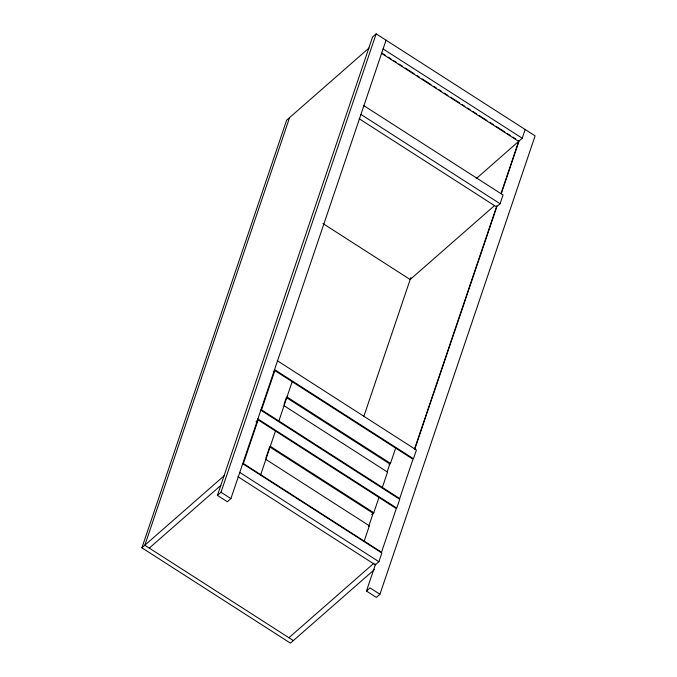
<?xml version="1.0" encoding="UTF-8"?>
<svg xmlns="http://www.w3.org/2000/svg" width="677" height="677" viewBox="0 0 677 677"><rect width="100%" height="100%" fill="white"/><g stroke="black" fill="none" stroke-linecap="round" stroke-linejoin="round"><path stroke-width="1.02" d="M374.432 569.552L290.441 643.15L141.899 547.811L286.642 120.193L369.041 47.982M289.57 117.629L144.827 545.239L293.369 640.586M386.059 40.205L230.908 498.602L227.328 501.742L217.419 495.386L372.578 36.99L376.158 33.85L535.101 135.865L379.941 594.262L376.361 597.402L366.46 591.038L375.608 564.017M217.419 495.386L220.998 492.247L376.158 33.85M258.149 419.901L243.373 463.559L381.515 552.22L396.29 508.571L258.149 419.901L255.999 421.788M274.845 370.573L261.542 409.864L399.692 498.526L412.987 459.234L274.845 370.573L273.415 371.825M265.849 458.101L269.336 447.81M284.052 404.33L286.354 397.543L389.834 463.965L387.21 471.725M260.696 474.679L275.48 431.021M278.873 420.984L292.176 381.693M363.828 416.406L410.829 277.553M368.703 526.393L373.137 513.293L269.649 446.871M364.184 541.101L369.354 525.817L265.875 459.404M371.673 514.579L373.789 512.726L378.959 497.443M382.361 487.406L387.532 472.123L284.044 405.701M389.055 464.65L390.485 463.39L395.656 448.115M414.561 448.919L496.884 205.706M500.955 193.698L518.904 140.655M414.747 449.266L496.444 207.915M501.53 192.894L518.81 141.815M237.965 476.684L375.329 564.846L378.908 561.707L381.862 552.982L242.73 463.677M359.132 118.695L496.495 206.866L500.075 203.726L503.036 194.993L363.896 105.688M476.143 178.703L522.246 138.243L525.2 129.51M494.396 205.698L410.16 279.516L323.005 223.579M141.899 547.811L224.299 475.601M149.287 548.099L220.804 485.426M288.918 637.726L373.949 563.205M366.46 591.038L370.04 587.907L379.941 594.262M383.106 48.939L522.246 138.243M382.099 53.195L385.653 55.472M388.319 57.19L390.993 58.899M393.659 60.617L396.324 62.326M398.99 64.036L402.553 66.321M405.218 68.03L414.112 73.742M416.778 75.452L419.452 77.17M422.118 78.879L431.012 84.591M433.678 86.301L436.343 88.01M439.018 89.728L441.683 91.437M444.349 93.147L447.912 95.432M450.577 97.149L459.471 102.853M462.137 104.563L464.803 106.281M467.477 107.99L470.143 109.708M472.808 111.417L476.371 113.702M479.037 115.412L487.042 120.548M489.708 122.258L493.262 124.543M495.936 126.26L504.83 131.964M507.496 133.682L510.162 135.392M512.836 137.101L515.502 138.819M381.303 53.212L518.658 141.375M360.943 114.421L500.075 203.726M277.282 360.706L416.414 450.01L413.461 458.744L274.32 369.439M287.006 396.976L390.485 463.39M260.577 410.042L399.718 499.338L396.764 508.072L257.624 418.767M270.301 446.304L373.789 512.726M239.768 472.411L378.908 561.707M220.998 492.247L230.908 498.602"/></g></svg>
